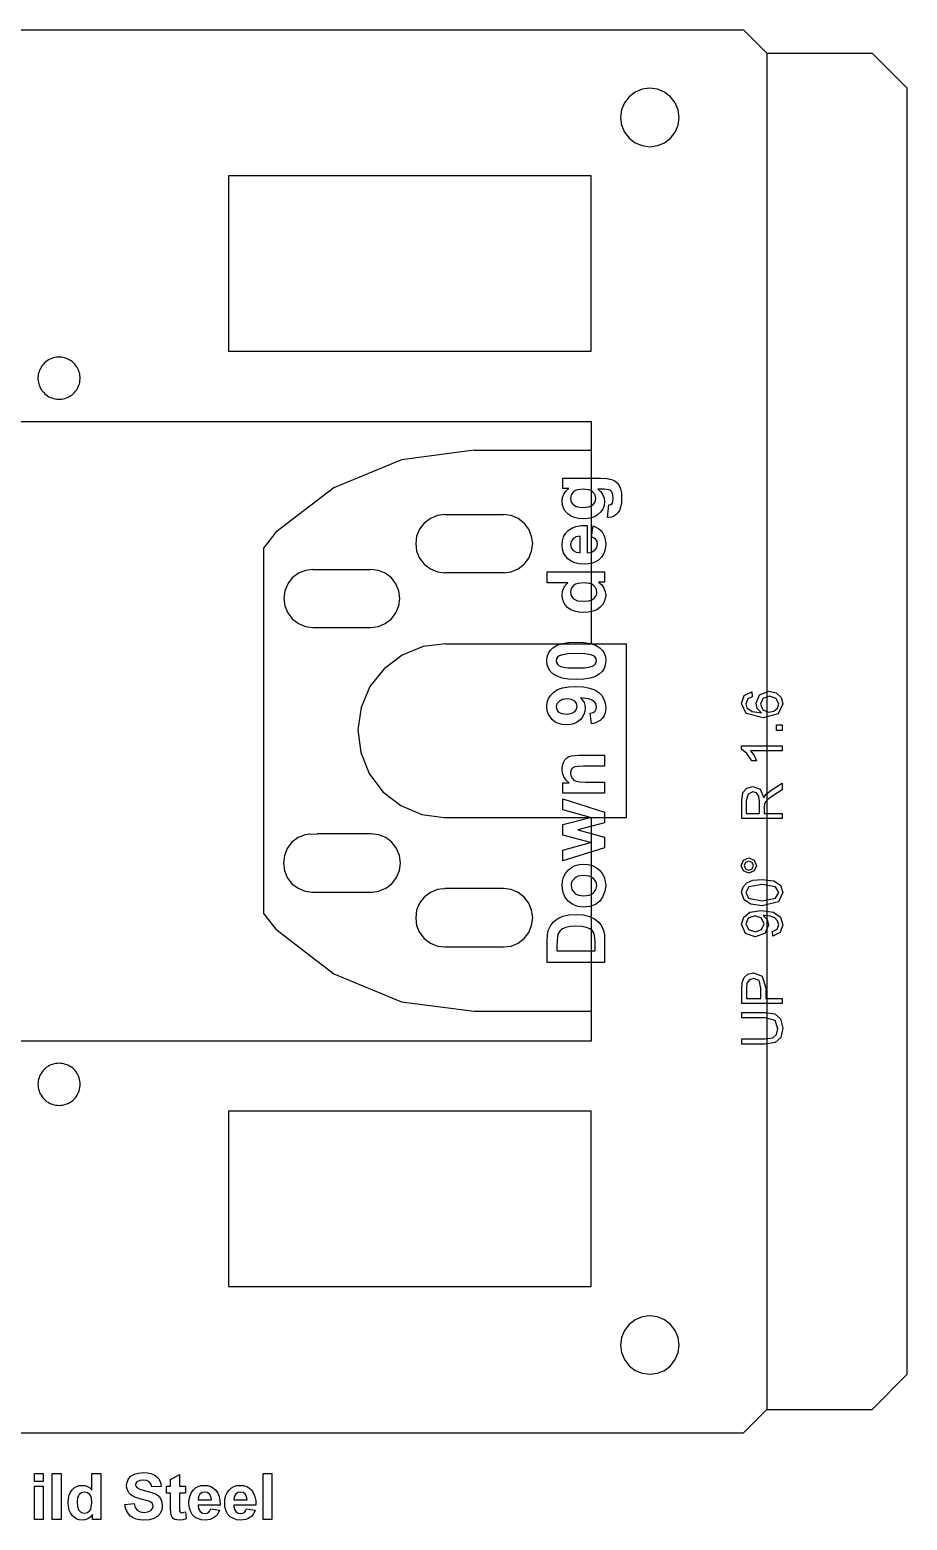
# Model space of a CAD drawing. Header units: metres. Extents: x 144 to 450, y -7 to 120.
# Drawn here: x 215.2 to 290.2, y -7.4 to 120.1 of the extents above; entities that cross this region are included whole.
import ezdxf

# ---------------------------------------------------------------- set-up
doc = ezdxf.new("R2010")
doc.units = ezdxf.units.M

msp = doc.modelspace()

# ---------------------------------------------------------------- linework, layer by layer
at = {"layer": '2mm Mild Steel'}
for p, q in [((215.54, -4.08, 0.02), (215.54, -3.38, 0.02)), ((215.54, -3.38, 0.02), (216.3, -3.38, 0.02)), ((216.3, -3.38, 0.02), (216.3, -4.08, 0.02)), ((217.07, -7.31, 0.02), (217.07, -3.38, 0.02)), ((217.07, -3.38, 0.02), (217.82, -3.38, 0.02)), ((217.82, -3.38, 0.02), (217.82, -7.31, 0.02)), ((220.46, -4.8, 0.02), (220.46, -3.38, 0.02)), ((220.46, -3.38, 0.02), (221.21, -3.38, 0.02)), ((221.21, -3.38, 0.02), (221.21, -7.31, 0.02)), ((223.6, -3.85, 0.02), (223.8, -3.62, 0.02)), ((223.8, -3.62, 0.02), (224.09, -3.45, 0.02)), ((224.09, -3.45, 0.02), (224.44, -3.35, 0.02)), ((224.44, -3.35, 0.02), (224.86, -3.31, 0.02)), ((224.86, -3.31, 0.02), (225.21, -3.33, 0.02)), ((225.21, -3.33, 0.02), (225.51, -3.39, 0.02)), ((225.51, -3.39, 0.02), (225.77, -3.49, 0.02)), ((225.77, -3.49, 0.02), (225.98, -3.64, 0.02)), ((225.98, -3.64, 0.02), (226.14, -3.81, 0.02)), ((226.14, -3.81, 0.02), (226.26, -4.02, 0.02)), ((227.18, -3.9, 0.02), (227.94, -3.46, 0.02)), ((227.94, -3.46, 0.02), (227.94, -4.46, 0.02)), ((235.09, -7.31, 0.02), (235.09, -3.38, 0.02)), ((235.09, -3.38, 0.02), (235.84, -3.38, 0.02)), ((235.84, -3.38, 0.02), (235.84, -7.31, 0.02)), ((216.3, -4.08, 0.02), (215.54, -4.08, 0.02)), ((215.54, -7.31, 0.02), (215.54, -4.46, 0.02)), ((215.54, -4.46, 0.02), (216.3, -4.46, 0.02)), ((216.3, -4.46, 0.02), (216.3, -7.31, 0.02)), ((218.51, -5.24, 0.02), (218.62, -4.99, 0.02)), ((218.62, -4.99, 0.02), (218.77, -4.78, 0.02)), ((218.77, -4.78, 0.02), (218.95, -4.61, 0.02)), ((218.95, -4.61, 0.02), (219.15, -4.49, 0.02)), ((219.15, -4.49, 0.02), (219.38, -4.42, 0.02)), ((219.38, -4.42, 0.02), (219.63, -4.4, 0.02)), ((219.58, -5.03, 0.02), (219.38, -5.19, 0.02)), ((219.83, -4.98, 0.02), (219.58, -5.03, 0.02)), ((219.63, -4.4, 0.02), (219.86, -4.42, 0.02)), ((220.08, -5.03, 0.02), (219.83, -4.98, 0.02)), ((219.86, -4.42, 0.02), (220.08, -4.5, 0.02)), ((220.08, -4.5, 0.02), (220.27, -4.62, 0.02)), ((220.28, -5.19, 0.02), (220.08, -5.03, 0.02)), ((220.27, -4.62, 0.02), (220.46, -4.8, 0.02)), ((223.43, -4.41, 0.02), (223.47, -4.12, 0.02)), ((223.45, -4.63, 0.02), (223.43, -4.41, 0.02)), ((223.52, -4.84, 0.02), (223.45, -4.63, 0.02)), ((223.47, -4.12, 0.02), (223.6, -3.85, 0.02)), ((223.63, -5.03, 0.02), (223.52, -4.84, 0.02)), ((223.79, -5.2, 0.02), (223.63, -5.03, 0.02)), ((224.22, -4.22, 0.02), (224.19, -4.36, 0.02)), ((224.19, -4.36, 0.02), (224.22, -4.48, 0.02)), ((224.31, -4.11, 0.02), (224.22, -4.22, 0.02)), ((224.22, -4.48, 0.02), (224.3, -4.59, 0.02)), ((224.3, -4.59, 0.02), (224.56, -4.72, 0.02)), ((224.55, -4, 0.02), (224.31, -4.11, 0.02)), ((224.85, -3.97, 0.02), (224.55, -4, 0.02)), ((224.56, -4.72, 0.02), (225.03, -4.86, 0.02)), ((225.15, -4, 0.02), (224.85, -3.97, 0.02)), ((225.03, -4.86, 0.02), (225.54, -5, 0.02)), ((225.36, -4.1, 0.02), (225.15, -4, 0.02)), ((225.5, -4.28, 0.02), (225.36, -4.1, 0.02)), ((225.58, -4.54, 0.02), (225.5, -4.28, 0.02)), ((225.54, -5, 0.02), (225.89, -5.14, 0.02)), ((226.37, -4.5, 0.02), (225.58, -4.54, 0.02)), ((226.26, -4.02, 0.02), (226.34, -4.25, 0.02)), ((226.34, -4.25, 0.02), (226.37, -4.5, 0.02)), ((226.83, -5.06, 0.02), (226.83, -4.46, 0.02)), ((226.83, -4.46, 0.02), (227.18, -4.46, 0.02)), ((227.18, -5.06, 0.02), (226.83, -5.06, 0.02)), ((227.18, -4.46, 0.02), (227.18, -3.9, 0.02)), ((227.18, -6.31, 0.02), (227.18, -5.06, 0.02)), ((227.94, -4.46, 0.02), (228.45, -4.46, 0.02)), ((228.45, -5.06, 0.02), (227.94, -5.06, 0.02)), ((227.94, -5.06, 0.02), (227.94, -6.21, 0.02)), ((228.45, -4.46, 0.02), (228.45, -5.06, 0.02)), ((228.85, -5.28, 0.02), (228.96, -5.02, 0.02)), ((228.96, -5.02, 0.02), (229.12, -4.8, 0.02)), ((229.12, -4.8, 0.02), (229.32, -4.62, 0.02)), ((229.32, -4.62, 0.02), (229.54, -4.5, 0.02)), ((229.54, -4.5, 0.02), (229.79, -4.42, 0.02)), ((229.88, -5.02, 0.02), (229.7, -5.15, 0.02)), ((229.79, -4.42, 0.02), (230.06, -4.4, 0.02)), ((230.11, -4.98, 0.02), (229.88, -5.02, 0.02)), ((230.06, -4.4, 0.02), (230.36, -4.42, 0.02)), ((230.32, -5.02, 0.02), (230.11, -4.98, 0.02)), ((230.5, -5.15, 0.02), (230.32, -5.02, 0.02)), ((230.36, -4.42, 0.02), (230.63, -4.5, 0.02)), ((230.63, -4.5, 0.02), (230.86, -4.63, 0.02)), ((230.86, -4.63, 0.02), (231.06, -4.82, 0.02)), ((231.06, -4.82, 0.02), (231.22, -5.06, 0.02)), ((231.22, -5.06, 0.02), (231.34, -5.35, 0.02)), ((231.9, -5.28, 0.02), (232.02, -5.02, 0.02)), ((232.02, -5.02, 0.02), (232.18, -4.8, 0.02)), ((232.18, -4.8, 0.02), (232.38, -4.62, 0.02)), ((232.38, -4.62, 0.02), (232.6, -4.5, 0.02)), ((232.6, -4.5, 0.02), (232.85, -4.42, 0.02)), ((232.94, -5.02, 0.02), (232.75, -5.15, 0.02)), ((232.85, -4.42, 0.02), (233.12, -4.4, 0.02)), ((233.16, -4.98, 0.02), (232.94, -5.02, 0.02)), ((233.12, -4.4, 0.02), (233.42, -4.42, 0.02)), ((233.38, -5.02, 0.02), (233.16, -4.98, 0.02)), ((233.55, -5.15, 0.02), (233.38, -5.02, 0.02)), ((233.42, -4.42, 0.02), (233.69, -4.5, 0.02)), ((233.69, -4.5, 0.02), (233.92, -4.63, 0.02)), ((233.92, -4.63, 0.02), (234.12, -4.82, 0.02)), ((234.12, -4.82, 0.02), (234.28, -5.06, 0.02)), ((234.28, -5.06, 0.02), (234.39, -5.35, 0.02)), ((218.43, -5.88, 0.02), (218.45, -5.54, 0.02)), ((218.45, -6.21, 0.02), (218.43, -5.88, 0.02)), ((218.45, -5.54, 0.02), (218.51, -5.24, 0.02)), ((218.52, -6.51, 0.02), (218.45, -6.21, 0.02)), ((219.24, -5.45, 0.02), (219.2, -5.83, 0.02)), ((219.2, -5.83, 0.02), (219.23, -6.22, 0.02)), ((219.23, -6.22, 0.02), (219.32, -6.49, 0.02)), ((219.3, -5.31, 0.02), (219.24, -5.45, 0.02)), ((219.38, -5.19, 0.02), (219.3, -5.31, 0.02)), ((220.36, -5.32, 0.02), (220.28, -5.19, 0.02)), ((220.42, -5.48, 0.02), (220.36, -5.32, 0.02)), ((220.36, -6.43, 0.02), (220.41, -6.28, 0.02)), ((220.41, -6.28, 0.02), (220.46, -5.9, 0.02)), ((220.46, -5.9, 0.02), (220.42, -5.48, 0.02)), ((223.28, -6.03, 0.02), (224.06, -5.96, 0.02)), ((223.34, -6.34, 0.02), (223.28, -6.03, 0.02)), ((223.44, -6.61, 0.02), (223.34, -6.34, 0.02)), ((223.94, -5.31, 0.02), (223.79, -5.2, 0.02)), ((224.14, -5.41, 0.02), (223.94, -5.31, 0.02)), ((224.06, -5.96, 0.02), (224.16, -6.29, 0.02)), ((224.68, -5.59, 0.02), (224.14, -5.41, 0.02)), ((224.16, -6.29, 0.02), (224.34, -6.53, 0.02)), ((225.32, -5.76, 0.02), (224.68, -5.59, 0.02)), ((225.49, -5.84, 0.02), (225.32, -5.76, 0.02)), ((225.61, -5.93, 0.02), (225.49, -5.84, 0.02)), ((225.49, -6.55, 0.02), (225.64, -6.37, 0.02)), ((225.67, -6.04, 0.02), (225.61, -5.93, 0.02)), ((225.64, -6.37, 0.02), (225.69, -6.17, 0.02)), ((225.69, -6.17, 0.02), (225.67, -6.04, 0.02)), ((225.89, -5.14, 0.02), (226.14, -5.31, 0.02)), ((226.14, -5.31, 0.02), (226.33, -5.54, 0.02)), ((226.33, -5.54, 0.02), (226.44, -5.82, 0.02)), ((226.44, -5.82, 0.02), (226.48, -6.17, 0.02)), ((226.48, -6.17, 0.02), (226.44, -6.49, 0.02)), ((227.2, -6.84, 0.02), (227.18, -6.31, 0.02)), ((227.94, -6.21, 0.02), (227.95, -6.62, 0.02)), ((228.75, -5.91, 0.02), (228.78, -5.57, 0.02)), ((228.77, -6.19, 0.02), (228.75, -5.91, 0.02)), ((228.82, -6.45, 0.02), (228.77, -6.19, 0.02)), ((228.78, -5.57, 0.02), (228.85, -5.28, 0.02)), ((231.42, -6.1, 0.02), (229.53, -6.1, 0.02)), ((229.53, -6.1, 0.02), (229.58, -6.4, 0.02)), ((229.58, -5.37, 0.02), (229.54, -5.64, 0.02)), ((229.54, -5.64, 0.02), (230.67, -5.64, 0.02)), ((229.7, -5.15, 0.02), (229.58, -5.37, 0.02)), ((230.62, -5.36, 0.02), (230.5, -5.15, 0.02)), ((230.67, -5.64, 0.02), (230.62, -5.36, 0.02)), ((231.34, -5.35, 0.02), (231.4, -5.7, 0.02)), ((231.4, -5.7, 0.02), (231.42, -6.1, 0.02)), ((231.81, -5.91, 0.02), (231.83, -5.57, 0.02)), ((231.83, -6.19, 0.02), (231.81, -5.91, 0.02)), ((231.83, -5.57, 0.02), (231.9, -5.28, 0.02)), ((231.88, -6.45, 0.02), (231.83, -6.19, 0.02)), ((234.47, -6.1, 0.02), (232.58, -6.1, 0.02)), ((232.58, -6.1, 0.02), (232.63, -6.4, 0.02)), ((232.63, -5.37, 0.02), (232.6, -5.64, 0.02)), ((232.6, -5.64, 0.02), (233.72, -5.64, 0.02)), ((232.75, -5.15, 0.02), (232.63, -5.37, 0.02)), ((233.68, -5.36, 0.02), (233.55, -5.15, 0.02)), ((233.72, -5.64, 0.02), (233.68, -5.36, 0.02)), ((234.39, -5.35, 0.02), (234.46, -5.7, 0.02)), ((234.46, -5.7, 0.02), (234.47, -6.1, 0.02)), ((216.3, -7.31, 0.02), (215.54, -7.31, 0.02)), ((217.82, -7.31, 0.02), (217.07, -7.31, 0.02)), ((218.63, -6.76, 0.02), (218.52, -6.51, 0.02)), ((218.78, -6.98, 0.02), (218.63, -6.76, 0.02)), ((218.96, -7.15, 0.02), (218.78, -6.98, 0.02)), ((219.16, -7.28, 0.02), (218.96, -7.15, 0.02)), ((219.38, -7.35, 0.02), (219.16, -7.28, 0.02)), ((219.32, -6.49, 0.02), (219.42, -6.61, 0.02)), ((219.62, -7.38, 0.02), (219.38, -7.35, 0.02)), ((219.42, -6.61, 0.02), (219.54, -6.71, 0.02)), ((219.54, -6.71, 0.02), (219.68, -6.76, 0.02)), ((219.86, -7.35, 0.02), (219.62, -7.38, 0.02)), ((219.68, -6.76, 0.02), (219.83, -6.78, 0.02)), ((219.83, -6.78, 0.02), (220.08, -6.73, 0.02)), ((220.1, -7.26, 0.02), (219.86, -7.35, 0.02)), ((220.08, -6.73, 0.02), (220.28, -6.56, 0.02)), ((220.32, -7.11, 0.02), (220.1, -7.26, 0.02)), ((220.28, -6.56, 0.02), (220.36, -6.43, 0.02)), ((220.51, -6.89, 0.02), (220.32, -7.11, 0.02)), ((220.51, -7.31, 0.02), (220.51, -6.89, 0.02)), ((221.21, -7.31, 0.02), (220.51, -7.31, 0.02)), ((223.58, -6.84, 0.02), (223.44, -6.61, 0.02)), ((223.76, -7.04, 0.02), (223.58, -6.84, 0.02)), ((223.98, -7.19, 0.02), (223.76, -7.04, 0.02)), ((224.25, -7.3, 0.02), (223.98, -7.19, 0.02)), ((224.56, -7.36, 0.02), (224.25, -7.3, 0.02)), ((224.34, -6.53, 0.02), (224.59, -6.67, 0.02)), ((224.91, -7.38, 0.02), (224.56, -7.36, 0.02)), ((224.59, -6.67, 0.02), (224.92, -6.71, 0.02)), ((225.38, -7.35, 0.02), (224.91, -7.38, 0.02)), ((224.92, -6.71, 0.02), (225.25, -6.67, 0.02)), ((225.25, -6.67, 0.02), (225.49, -6.55, 0.02)), ((225.76, -7.24, 0.02), (225.38, -7.35, 0.02)), ((226.07, -7.06, 0.02), (225.76, -7.24, 0.02)), ((226.29, -6.8, 0.02), (226.07, -7.06, 0.02)), ((226.44, -6.49, 0.02), (226.29, -6.8, 0.02)), ((227.25, -7, 0.02), (227.2, -6.84, 0.02)), ((227.31, -7.13, 0.02), (227.25, -7, 0.02)), ((227.41, -7.23, 0.02), (227.31, -7.13, 0.02)), ((227.55, -7.31, 0.02), (227.41, -7.23, 0.02)), ((227.72, -7.36, 0.02), (227.55, -7.31, 0.02)), ((227.92, -7.38, 0.02), (227.72, -7.36, 0.02)), ((228.23, -7.35, 0.02), (227.92, -7.38, 0.02)), ((227.95, -6.62, 0.02), (228.02, -6.71, 0.02)), ((228.02, -6.71, 0.02), (228.15, -6.75, 0.02)), ((228.15, -6.75, 0.02), (228.45, -6.68, 0.02)), ((228.51, -7.26, 0.02), (228.23, -7.35, 0.02)), ((228.45, -6.68, 0.02), (228.51, -7.26, 0.02)), ((228.91, -6.68, 0.02), (228.82, -6.45, 0.02)), ((229.04, -6.89, 0.02), (228.91, -6.68, 0.02)), ((229.24, -7.1, 0.02), (229.04, -6.89, 0.02)), ((229.49, -7.25, 0.02), (229.24, -7.1, 0.02)), ((229.79, -7.35, 0.02), (229.49, -7.25, 0.02)), ((229.58, -6.4, 0.02), (229.71, -6.63, 0.02)), ((229.71, -6.63, 0.02), (229.91, -6.77, 0.02)), ((230.14, -7.38, 0.02), (229.79, -7.35, 0.02)), ((229.91, -6.77, 0.02), (230.14, -6.81, 0.02)), ((230.14, -6.81, 0.02), (230.31, -6.79, 0.02)), ((230.57, -7.32, 0.02), (230.14, -7.38, 0.02)), ((230.31, -6.79, 0.02), (230.44, -6.72, 0.02)), ((230.44, -6.72, 0.02), (230.55, -6.59, 0.02)), ((230.55, -6.59, 0.02), (230.62, -6.4, 0.02)), ((230.75, -7.25, 0.02), (230.57, -7.32, 0.02)), ((230.62, -6.4, 0.02), (231.38, -6.53, 0.02)), ((230.92, -7.16, 0.02), (230.75, -7.25, 0.02)), ((231.06, -7.04, 0.02), (230.92, -7.16, 0.02)), ((231.19, -6.89, 0.02), (231.06, -7.04, 0.02)), ((231.38, -6.53, 0.02), (231.19, -6.89, 0.02)), ((231.97, -6.68, 0.02), (231.88, -6.45, 0.02)), ((232.09, -6.89, 0.02), (231.97, -6.68, 0.02)), ((232.29, -7.1, 0.02), (232.09, -6.89, 0.02)), ((232.55, -7.25, 0.02), (232.29, -7.1, 0.02)), ((232.84, -7.35, 0.02), (232.55, -7.25, 0.02)), ((232.63, -6.4, 0.02), (232.77, -6.63, 0.02)), ((232.77, -6.63, 0.02), (232.96, -6.77, 0.02)), ((233.19, -7.38, 0.02), (232.84, -7.35, 0.02)), ((232.96, -6.77, 0.02), (233.2, -6.81, 0.02)), ((233.62, -7.32, 0.02), (233.19, -7.38, 0.02)), ((233.2, -6.81, 0.02), (233.36, -6.79, 0.02)), ((233.36, -6.79, 0.02), (233.5, -6.72, 0.02)), ((233.5, -6.72, 0.02), (233.6, -6.59, 0.02)), ((233.6, -6.59, 0.02), (233.68, -6.4, 0.02)), ((233.81, -7.25, 0.02), (233.62, -7.32, 0.02)), ((233.68, -6.4, 0.02), (234.43, -6.53, 0.02)), ((233.97, -7.16, 0.02), (233.81, -7.25, 0.02)), ((234.12, -7.04, 0.02), (233.97, -7.16, 0.02)), ((234.24, -6.89, 0.02), (234.12, -7.04, 0.02)), ((234.43, -6.53, 0.02), (234.24, -6.89, 0.02)), ((235.84, -7.31, 0.02), (235.09, -7.31, 0.02))]:
    msp.add_line(p, q, dxfattribs=at)
at = {"layer": 'Down 90 deg'}
for p, q in [((260.73, 80.86), (260.73, 81.74)), ((260.73, 81.74), (263.93, 81.74)), ((263.93, 81.74), (264.48, 81.72)), ((264.48, 81.72), (264.87, 81.64)), ((264.87, 81.64), (265.15, 81.52)), ((260.69, 80.09), (260.8, 80.38)), ((261.23, 80.86), (260.73, 80.86)), ((260.8, 80.38), (260.98, 80.63)), ((260.98, 80.63), (261.23, 80.86)), ((261.44, 80.33), (261.37, 80.01)), ((261.64, 80.59), (261.44, 80.33)), ((261.79, 80.69), (261.64, 80.59)), ((261.98, 80.76), (261.79, 80.69)), ((262.46, 80.82), (261.98, 80.76)), ((262.93, 80.76), (262.46, 80.82)), ((263.11, 80.68), (262.93, 80.76)), ((263.26, 80.58), (263.11, 80.68)), ((263.47, 80.32), (263.26, 80.58)), ((263.53, 80), (263.47, 80.32)), ((264.24, 80.8), (263.72, 80.8)), ((263.72, 80.8), (263.97, 80.58)), ((263.97, 80.58), (264.15, 80.32)), ((264.15, 80.32), (264.26, 80.04)), ((264.67, 80.76), (264.24, 80.8)), ((264.81, 80.68), (264.67, 80.76)), ((264.91, 80.57), (264.81, 80.68)), ((264.99, 80.34), (264.91, 80.57)), ((265.02, 80.02), (264.99, 80.34)), ((265.15, 81.52), (265.36, 81.35)), ((265.36, 81.35), (265.52, 81.13)), ((265.52, 81.13), (265.64, 80.85)), ((265.64, 80.85), (265.72, 80.49)), ((265.72, 80.49), (265.74, 80.05)), ((260.65, 79.77), (260.69, 80.09)), ((260.68, 79.47), (260.65, 79.77)), ((260.77, 79.18), (260.68, 79.47)), ((260.92, 78.93), (260.77, 79.18)), ((261.37, 80.01), (261.44, 79.7)), ((261.44, 79.7), (261.64, 79.46)), ((261.64, 79.46), (261.79, 79.36)), ((261.79, 79.36), (261.97, 79.29)), ((261.97, 79.29), (262.44, 79.24)), ((262.44, 79.24), (262.93, 79.29)), ((262.93, 79.29), (263.12, 79.36)), ((263.12, 79.36), (263.27, 79.46)), ((263.27, 79.46), (263.47, 79.7)), ((263.47, 79.7), (263.53, 80)), ((264.14, 79.09), (263.95, 78.83)), ((264.26, 79.4), (264.14, 79.09)), ((264.26, 80.04), (264.29, 79.74)), ((264.29, 79.74), (264.26, 79.4)), ((264.53, 78.39), (264.66, 79.47)), ((264.66, 79.47), (264.82, 79.51)), ((264.82, 79.51), (264.92, 79.59)), ((264.92, 79.59), (264.99, 79.77)), ((264.99, 79.77), (265.02, 80.02)), ((265.66, 79.28), (265.57, 78.99)), ((265.72, 79.63), (265.66, 79.28)), ((265.74, 80.05), (265.72, 79.63)), ((261.13, 78.7), (260.92, 78.93)), ((261.39, 78.51), (261.13, 78.7)), ((261.7, 78.38), (261.39, 78.51)), ((262.07, 78.3), (261.7, 78.38)), ((262.49, 78.27), (262.07, 78.3)), ((262.84, 78.29), (262.49, 78.27)), ((263.15, 78.35), (262.84, 78.29)), ((263.43, 78.45), (263.15, 78.35)), ((263.69, 78.6), (263.43, 78.45)), ((263.95, 78.83), (263.69, 78.6)), ((264.64, 78.39), (264.53, 78.39)), ((264.87, 78.41), (264.64, 78.39)), ((265.08, 78.49), (264.87, 78.41)), ((265.26, 78.6), (265.08, 78.49)), ((265.43, 78.77), (265.26, 78.6)), ((265.57, 78.99), (265.43, 78.77)), ((260.69, 76.4), (260.78, 76.73)), ((260.78, 76.73), (260.95, 77.02)), ((260.95, 77.02), (261.18, 77.27)), ((261.18, 77.27), (261.48, 77.47)), ((261.59, 76.57), (261.43, 76.34)), ((261.48, 77.47), (261.84, 77.61)), ((261.85, 76.72), (261.59, 76.57)), ((261.84, 77.61), (262.28, 77.69)), ((262.21, 76.78), (261.85, 76.72)), ((262.21, 75.37), (262.21, 76.78)), ((262.28, 77.69), (262.79, 77.71)), ((262.79, 77.71), (262.79, 75.35)), ((263.16, 76.72), (263.32, 77.66)), ((263.39, 76.63), (263.16, 76.72)), ((263.32, 77.66), (263.77, 77.43)), ((263.55, 76.5), (263.39, 76.63)), ((263.64, 76.33), (263.55, 76.5)), ((263.77, 77.43), (263.96, 77.27)), ((263.96, 77.27), (264.11, 77.09)), ((264.11, 77.09), (264.22, 76.88)), ((264.22, 76.88), (264.31, 76.65)), ((264.31, 76.65), (264.38, 76.11)), ((260.65, 76.02), (260.69, 76.4)), ((260.68, 75.68), (260.65, 76.02)), ((260.78, 75.37), (260.68, 75.68)), ((260.94, 75.1), (260.78, 75.37)), ((261.43, 76.34), (261.37, 76.08)), ((261.37, 76.08), (261.43, 75.8)), ((261.43, 75.8), (261.6, 75.57)), ((261.6, 75.57), (261.86, 75.42)), ((261.86, 75.42), (262.21, 75.37)), ((262.79, 75.35), (263.16, 75.41)), ((263.16, 75.41), (263.44, 75.58)), ((263.44, 75.58), (263.61, 75.83)), ((263.61, 75.83), (263.67, 76.12)), ((263.67, 76.12), (263.64, 76.33)), ((264.22, 75.31), (264.03, 74.99)), ((264.34, 75.68), (264.22, 75.31)), ((264.38, 76.11), (264.34, 75.68)), ((261.15, 74.85), (260.94, 75.1)), ((261.43, 74.65), (261.15, 74.85)), ((261.75, 74.5), (261.43, 74.65)), ((262.12, 74.42), (261.75, 74.5)), ((262.54, 74.39), (262.12, 74.42)), ((262.9, 74.41), (262.54, 74.39)), ((263.22, 74.47), (262.9, 74.41)), ((263.51, 74.58), (263.22, 74.47)), ((263.77, 74.74), (263.51, 74.58)), ((264.03, 74.99), (263.77, 74.74)), ((259.38, 72.79), (259.38, 73.73)), ((259.38, 73.73), (264.29, 73.73)), ((261.15, 72.79), (259.38, 72.79)), ((260.93, 72.56), (261.15, 72.79)), ((261.8, 72.67), (261.64, 72.57)), ((262, 72.74), (261.8, 72.67)), ((262.53, 72.79), (262, 72.74)), ((263.01, 72.74), (262.53, 72.79)), ((263.2, 72.67), (263.01, 72.74)), ((263.35, 72.57), (263.2, 72.67)), ((264.29, 72.86), (263.77, 72.86)), ((263.77, 72.86), (264.04, 72.62)), ((264.29, 73.73), (264.29, 72.86)), ((260.65, 71.76), (260.68, 72.05)), ((260.68, 71.45), (260.65, 71.76)), ((260.68, 72.05), (260.78, 72.31)), ((260.77, 71.16), (260.68, 71.45)), ((260.78, 72.31), (260.93, 72.56)), ((261.44, 72.32), (261.37, 72.01)), ((261.37, 72.01), (261.44, 71.7)), ((261.64, 72.57), (261.44, 72.32)), ((261.44, 71.7), (261.64, 71.44)), ((261.64, 71.44), (261.79, 71.34)), ((263.26, 71.38), (263.42, 71.5)), ((263.56, 72.31), (263.35, 72.57)), ((263.42, 71.5), (263.54, 71.65)), ((263.54, 71.65), (263.61, 71.82)), ((263.63, 72.01), (263.56, 72.31)), ((263.61, 71.82), (263.63, 72.01)), ((264.04, 72.62), (264.23, 72.34)), ((264.23, 72.34), (264.34, 72.04)), ((264.34, 71.45), (264.25, 71.17)), ((264.34, 72.04), (264.38, 71.74)), ((264.38, 71.74), (264.34, 71.45)), ((260.92, 70.91), (260.77, 71.16)), ((261.12, 70.68), (260.92, 70.91)), ((261.39, 70.49), (261.12, 70.68)), ((261.7, 70.36), (261.39, 70.49)), ((262.08, 70.28), (261.7, 70.36)), ((261.79, 71.34), (261.97, 71.27)), ((261.97, 71.27), (262.44, 71.22)), ((262.5, 70.26), (262.08, 70.28)), ((262.44, 71.22), (262.93, 71.26)), ((262.92, 70.28), (262.5, 70.26)), ((263.29, 70.36), (262.92, 70.28)), ((262.93, 71.26), (263.26, 71.38)), ((263.61, 70.5), (263.29, 70.36)), ((263.88, 70.69), (263.61, 70.5)), ((264.1, 70.92), (263.88, 70.69)), ((264.25, 71.17), (264.1, 70.92)), ((260.22, 67.46), (260.67, 67.61)), ((260.67, 67.61), (261.22, 67.7)), ((261.22, 67.7), (261.87, 67.73)), ((261.87, 67.73), (262.52, 67.7)), ((262.52, 67.7), (263.07, 67.61)), ((263.07, 67.61), (263.52, 67.46)), ((259.36, 66.13), (259.39, 66.47)), ((259.39, 66.47), (259.49, 66.77)), ((259.49, 66.77), (259.65, 67.03)), ((259.65, 67.03), (259.87, 67.25)), ((259.87, 67.25), (260.22, 67.46)), ((260.17, 66.29), (260.14, 66.13)), ((260.25, 66.43), (260.17, 66.29)), ((260.41, 66.56), (260.25, 66.43)), ((260.68, 66.65), (260.41, 66.56)), ((261.14, 66.72), (260.68, 66.65)), ((261.87, 66.74), (261.14, 66.72)), ((262.61, 66.72), (261.87, 66.74)), ((263.1, 66.64), (262.61, 66.72)), ((263.34, 66.55), (263.1, 66.64)), ((263.49, 66.44), (263.34, 66.55)), ((263.57, 66.29), (263.49, 66.44)), ((263.52, 67.46), (263.88, 67.24)), ((263.6, 66.13), (263.57, 66.29)), ((263.88, 67.24), (264.1, 67.02)), ((264.1, 67.02), (264.25, 66.77)), ((264.25, 66.77), (264.35, 66.47)), ((264.35, 66.47), (264.38, 66.13)), ((259.39, 65.79), (259.36, 66.13)), ((259.48, 65.49), (259.39, 65.79)), ((259.64, 65.24), (259.48, 65.49)), ((259.86, 65.02), (259.64, 65.24)), ((260.22, 64.81), (259.86, 65.02)), ((260.14, 66.13), (260.17, 65.97)), ((260.17, 65.97), (260.25, 65.83)), ((260.25, 65.83), (260.4, 65.71)), ((260.4, 65.71), (260.64, 65.62)), ((260.64, 65.62), (261.13, 65.54)), ((261.13, 65.54), (261.87, 65.52)), ((261.87, 65.52), (262.6, 65.54)), ((262.6, 65.54), (263.06, 65.61)), ((263.06, 65.61), (263.33, 65.71)), ((263.33, 65.71), (263.49, 65.83)), ((263.49, 65.83), (263.57, 65.97)), ((263.57, 65.97), (263.6, 66.13)), ((264.07, 65.21), (263.83, 64.97)), ((264.24, 65.48), (264.07, 65.21)), ((264.34, 65.79), (264.24, 65.48)), ((264.38, 66.13), (264.34, 65.79)), ((260.67, 64.65), (260.22, 64.81)), ((260.27, 63.66), (260.7, 63.81)), ((261.21, 64.56), (260.67, 64.65)), ((260.7, 63.81), (261.22, 63.9)), ((261.86, 64.53), (261.21, 64.56)), ((261.22, 63.9), (261.84, 63.93)), ((261.84, 63.93), (262.47, 63.9)), ((262.51, 64.56), (261.86, 64.53)), ((262.47, 63.9), (263, 63.8)), ((263.06, 64.64), (262.51, 64.56)), ((263, 63.8), (263.44, 63.65)), ((263.5, 64.78), (263.06, 64.64)), ((263.83, 64.97), (263.5, 64.78)), ((259.36, 62.22), (259.39, 62.58)), ((259.39, 62.58), (259.5, 62.9)), ((259.5, 62.9), (259.68, 63.19)), ((259.68, 63.19), (259.94, 63.45)), ((259.94, 63.45), (260.27, 63.66)), ((260.39, 62.66), (260.2, 62.44)), ((260.69, 62.82), (260.39, 62.66)), ((261.1, 62.87), (260.69, 62.82)), ((261.46, 62.82), (261.1, 62.87)), ((261.73, 62.68), (261.46, 62.82)), ((261.89, 62.48), (261.73, 62.68)), ((261.94, 62.23), (261.89, 62.48)), ((262.92, 62.86), (262.22, 62.95)), ((262.22, 62.95), (262.4, 62.77)), ((262.4, 62.77), (262.53, 62.55)), ((262.53, 62.55), (262.61, 62.32)), ((263.17, 62.79), (262.92, 62.86)), ((263.34, 62.69), (263.17, 62.79)), ((263.54, 62.47), (263.34, 62.69)), ((263.44, 63.65), (263.79, 63.43)), ((263.6, 62.2), (263.54, 62.47)), ((263.79, 63.43), (264.05, 63.16)), ((264.05, 63.16), (264.23, 62.85)), ((264.23, 62.85), (264.34, 62.51)), ((264.34, 62.51), (264.38, 62.13)), ((259.39, 61.89), (259.36, 62.22)), ((259.47, 61.59), (259.39, 61.89)), ((259.62, 61.33), (259.47, 61.59)), ((259.82, 61.09), (259.62, 61.33)), ((260.2, 62.44), (260.14, 62.18)), ((260.14, 62.18), (260.19, 61.94)), ((260.19, 61.94), (260.35, 61.74)), ((260.35, 61.74), (260.62, 61.61)), ((260.62, 61.61), (261.02, 61.57)), ((261.02, 61.57), (261.43, 61.62)), ((261.43, 61.62), (261.72, 61.76)), ((261.72, 61.76), (261.89, 61.97)), ((261.89, 61.97), (261.94, 62.23)), ((262.38, 61.29), (262.19, 61.07)), ((262.52, 61.53), (262.38, 61.29)), ((262.61, 61.79), (262.52, 61.53)), ((262.61, 62.32), (262.63, 62.07)), ((262.63, 62.07), (262.61, 61.79)), ((263.06, 61.65), (263.3, 61.71)), ((263.16, 60.74), (263.06, 61.65)), ((263.3, 61.71), (263.47, 61.82)), ((263.47, 61.82), (263.57, 61.99)), ((263.57, 61.99), (263.6, 62.2)), ((264.08, 61.19), (263.9, 61.03)), ((264.21, 61.39), (264.08, 61.19)), ((264.31, 61.6), (264.21, 61.39)), ((264.36, 61.85), (264.31, 61.6)), ((264.38, 62.13), (264.36, 61.85)), ((260.06, 60.89), (259.82, 61.09)), ((260.35, 60.76), (260.06, 60.89)), ((260.67, 60.67), (260.35, 60.76)), ((261.02, 60.64), (260.67, 60.67)), ((261.36, 60.67), (261.02, 60.64)), ((261.67, 60.75), (261.36, 60.67)), ((261.95, 60.88), (261.67, 60.75)), ((262.19, 61.07), (261.95, 60.88)), ((263.44, 60.8), (263.16, 60.74)), ((263.69, 60.9), (263.44, 60.8)), ((263.9, 61.03), (263.69, 60.9)), ((260.68, 57.16), (260.77, 57.43)), ((260.77, 57.43), (260.89, 57.66)), ((260.89, 57.66), (261.05, 57.82)), ((261.05, 57.82), (261.24, 57.93)), ((261.24, 57.93), (261.45, 58)), ((261.45, 58), (262.08, 58.06)), ((262.08, 58.06), (264.29, 58.06)), ((264.29, 58.06), (264.29, 57.11)), ((260.65, 56.86), (260.68, 57.16)), ((260.69, 56.52), (260.65, 56.86)), ((260.8, 56.21), (260.69, 56.52)), ((260.99, 55.93), (260.8, 56.21)), ((261.4, 56.71), (261.37, 56.53)), ((261.37, 56.53), (261.41, 56.3)), ((261.47, 56.86), (261.4, 56.71)), ((261.41, 56.3), (261.51, 56.09)), ((261.58, 56.97), (261.47, 56.86)), ((261.73, 57.05), (261.58, 56.97)), ((262, 57.1), (261.73, 57.05)), ((262.48, 57.11), (262, 57.1)), ((264.29, 57.11), (262.48, 57.11)), ((260.73, 54.81), (260.73, 55.68)), ((260.73, 55.68), (261.26, 55.68)), ((261.26, 55.68), (260.99, 55.93)), ((261.51, 56.09), (261.66, 55.93)), ((261.66, 55.93), (261.86, 55.82)), ((261.86, 55.82), (262.18, 55.77)), ((262.18, 55.77), (262.68, 55.75)), ((262.68, 55.75), (264.29, 55.75)), ((264.29, 55.75), (264.29, 54.81)), ((264.29, 54.81), (260.73, 54.81)), ((260.73, 53.39), (260.73, 54.32)), ((260.73, 54.32), (264.29, 53.18)), ((263.07, 52.71), (260.73, 53.39)), ((260.73, 52.12), (263.07, 52.71)), ((264.29, 52.27), (262, 51.66)), ((264.29, 53.18), (264.29, 52.27)), ((260.73, 51.21), (260.73, 52.12)), ((263.07, 50.59), (260.73, 51.21)), ((262, 51.66), (264.29, 51.05)), ((264.29, 51.05), (264.29, 50.14)), ((260.73, 49.93), (263.07, 50.59)), ((264.29, 50.14), (260.73, 49.01)), ((260.73, 49.01), (260.73, 49.93)), ((261.18, 48.22), (261.46, 48.45)), ((261.46, 48.45), (261.77, 48.61)), ((261.77, 48.61), (262.12, 48.7)), ((262.12, 48.7), (262.5, 48.74)), ((262.5, 48.74), (262.89, 48.7)), ((262.89, 48.7), (263.24, 48.61)), ((263.24, 48.61), (263.56, 48.44)), ((260.65, 46.9), (260.69, 47.28)), ((260.69, 47.28), (260.78, 47.63)), ((260.78, 47.63), (260.95, 47.94)), ((260.95, 47.94), (261.18, 48.22)), ((261.49, 47.24), (261.44, 47.08)), ((261.7, 47.52), (261.49, 47.24)), ((261.86, 47.63), (261.7, 47.52)), ((262.04, 47.7), (261.86, 47.63)), ((262.51, 47.77), (262.04, 47.7)), ((262.98, 47.7), (262.51, 47.77)), ((263.17, 47.63), (262.98, 47.7)), ((263.33, 47.52), (263.17, 47.63)), ((263.54, 47.24), (263.33, 47.52)), ((263.59, 47.08), (263.54, 47.24)), ((263.56, 48.44), (263.84, 48.21)), ((263.84, 48.21), (264.08, 47.94)), ((264.08, 47.94), (264.24, 47.63)), ((264.24, 47.63), (264.34, 47.28)), ((264.34, 47.28), (264.38, 46.9)), ((260.71, 46.4), (260.65, 46.9)), ((260.88, 45.95), (260.71, 46.4)), ((261.17, 45.57), (260.88, 45.95)), ((261.44, 47.08), (261.42, 46.9)), ((261.42, 46.9), (261.49, 46.56)), ((261.49, 46.56), (261.7, 46.28)), ((261.7, 46.28), (261.86, 46.17)), ((261.86, 46.17), (262.05, 46.09)), ((262.05, 46.09), (262.51, 46.03)), ((262.51, 46.03), (262.98, 46.09)), ((262.98, 46.09), (263.17, 46.17)), ((263.17, 46.17), (263.33, 46.28)), ((263.33, 46.28), (263.54, 46.56)), ((263.54, 46.56), (263.61, 46.9)), ((263.61, 46.9), (263.59, 47.08)), ((264.15, 45.97), (263.88, 45.58)), ((264.32, 46.42), (264.15, 45.97)), ((264.38, 46.9), (264.32, 46.42)), ((261.56, 45.29), (261.17, 45.57)), ((262, 45.12), (261.56, 45.29)), ((262.46, 45.06), (262, 45.12)), ((263.03, 45.12), (262.46, 45.06)), ((263.51, 45.29), (263.03, 45.12)), ((263.88, 45.58), (263.51, 45.29)), ((259.47, 43.07), (259.65, 43.47)), ((259.65, 43.47), (259.93, 43.81)), ((259.93, 43.81), (260.29, 44.08)), ((260.29, 44.08), (260.72, 44.28)), ((260.72, 44.28), (261.25, 44.4)), ((261.34, 43.39), (260.96, 43.32)), ((261.25, 44.4), (261.88, 44.44)), ((261.84, 43.42), (261.34, 43.39)), ((262.35, 43.39), (261.84, 43.42)), ((261.88, 44.44), (262.45, 44.41)), ((262.74, 43.32), (262.35, 43.39)), ((262.45, 44.41), (262.93, 44.29)), ((262.93, 44.29), (263.42, 44.07)), ((263.42, 44.07), (263.8, 43.77)), ((263.8, 43.77), (264.02, 43.46)), ((264.02, 43.46), (264.19, 43.07)), ((259.38, 42.14), (259.4, 42.68)), ((259.38, 40.32), (259.38, 42.14)), ((259.4, 42.68), (259.47, 43.07)), ((260.26, 42.58), (260.21, 41.76)), ((260.35, 42.83), (260.26, 42.58)), ((260.49, 43.04), (260.35, 42.83)), ((260.69, 43.2), (260.49, 43.04)), ((260.96, 43.32), (260.69, 43.2)), ((263.02, 43.2), (262.74, 43.32)), ((263.22, 43.06), (263.02, 43.2)), ((263.34, 42.88), (263.22, 43.06)), ((263.42, 42.66), (263.34, 42.88)), ((263.47, 42.06), (263.42, 42.66)), ((264.19, 43.07), (264.27, 42.68)), ((264.27, 42.68), (264.29, 42.19)), ((264.29, 42.19), (264.29, 40.32)), ((260.21, 41.76), (260.21, 41.31)), ((260.21, 41.31), (263.47, 41.31)), ((263.47, 41.31), (263.47, 42.06)), ((264.29, 40.32), (259.38, 40.32))]:
    msp.add_line(p, q, dxfattribs=at)
at = {"layer": 'Layer0'}
for p, q in [((158.27, 120.1), (276.15, 120.1)), ((278.15, 118.1), (276.15, 120.1)), ((278.15, 118.1), (278.15, 78.29)), ((278.15, 118.1), (287.15, 118.1)), ((287.15, 118.1), (290.15, 115.1)), ((266.9, 114.76), (266.38, 114.37)), ((267.51, 115.01), (266.9, 114.76)), ((268.15, 115.1), (267.51, 115.01)), ((268.8, 115.01), (268.15, 115.1)), ((269.4, 114.76), (268.8, 115.01)), ((269.92, 114.37), (269.4, 114.76)), ((290.15, 5.1), (290.15, 115.1)), ((265.99, 113.85), (265.74, 113.25)), ((266.38, 114.37), (265.99, 113.85)), ((270.32, 113.85), (269.92, 114.37)), ((270.57, 113.25), (270.32, 113.85)), ((265.74, 113.25), (265.65, 112.6)), ((265.65, 112.6), (265.74, 111.95)), ((270.65, 112.6), (270.57, 113.25)), ((270.57, 111.95), (270.65, 112.6)), ((265.74, 111.95), (265.99, 111.35)), ((265.99, 111.35), (266.38, 110.83)), ((269.92, 110.83), (270.32, 111.35)), ((270.32, 111.35), (270.57, 111.95)), ((266.38, 110.83), (266.9, 110.43)), ((266.9, 110.43), (267.51, 110.19)), ((267.51, 110.19), (268.15, 110.1)), ((268.15, 110.1), (268.8, 110.19)), ((268.8, 110.19), (269.4, 110.43)), ((269.4, 110.43), (269.92, 110.83)), ((232.15, 107.6), (232.15, 92.6)), ((263.15, 107.6), (232.15, 107.6)), ((263.15, 92.6), (263.15, 107.6)), ((216.64, 91.79), (216.53, 91.71)), ((216.76, 91.86), (216.64, 91.79)), ((216.89, 91.93), (216.76, 91.86)), ((217.02, 91.98), (216.89, 91.93)), ((217.15, 92.03), (217.02, 91.98)), ((217.29, 92.06), (217.15, 92.03)), ((217.43, 92.09), (217.29, 92.06)), ((217.57, 92.1), (217.43, 92.09)), ((217.71, 92.1), (217.57, 92.1)), ((217.85, 92.09), (217.71, 92.1)), ((217.99, 92.07), (217.85, 92.09)), ((218.13, 92.04), (217.99, 92.07)), ((218.27, 91.99), (218.13, 92.04)), ((218.4, 91.94), (218.27, 91.99)), ((218.52, 91.88), (218.4, 91.94)), ((218.64, 91.8), (218.52, 91.88)), ((218.76, 91.72), (218.64, 91.8)), ((232.15, 92.6), (263.15, 92.6)), ((215.88, 90.64), (215.86, 90.5)), ((215.92, 90.78), (215.88, 90.64)), ((215.96, 90.91), (215.92, 90.78)), ((216.01, 91.04), (215.96, 90.91)), ((216.08, 91.17), (216.01, 91.04)), ((216.15, 91.29), (216.08, 91.17)), ((216.23, 91.41), (216.15, 91.29)), ((216.32, 91.51), (216.23, 91.41)), ((216.42, 91.61), (216.32, 91.51)), ((216.53, 91.71), (216.42, 91.61)), ((218.87, 91.63), (218.76, 91.72)), ((218.97, 91.53), (218.87, 91.63)), ((219.06, 91.42), (218.97, 91.53)), ((219.14, 91.31), (219.06, 91.42)), ((219.22, 91.19), (219.14, 91.31)), ((219.28, 91.06), (219.22, 91.19)), ((219.34, 90.93), (219.28, 91.06)), ((219.38, 90.8), (219.34, 90.93)), ((219.42, 90.66), (219.38, 90.8)), ((219.44, 90.52), (219.42, 90.66)), ((219.45, 90.38), (219.44, 90.52)), ((215.86, 90.5), (215.85, 90.36)), ((215.85, 90.36), (215.85, 90.22)), ((215.85, 90.22), (215.87, 90.08)), ((215.87, 90.08), (215.89, 89.94)), ((215.89, 89.94), (215.92, 89.8)), ((215.92, 89.8), (215.97, 89.67)), ((215.97, 89.67), (216.02, 89.54)), ((216.02, 89.54), (216.09, 89.41)), ((216.09, 89.41), (216.16, 89.29)), ((216.16, 89.29), (216.25, 89.18)), ((219.07, 89.19), (219.16, 89.31)), ((219.16, 89.31), (219.23, 89.43)), ((219.23, 89.43), (219.29, 89.56)), ((219.29, 89.56), (219.35, 89.69)), ((219.35, 89.69), (219.39, 89.82)), ((219.39, 89.82), (219.42, 89.96)), ((219.42, 89.96), (219.44, 90.1)), ((219.44, 90.1), (219.45, 90.24)), ((219.45, 90.24), (219.45, 90.38)), ((216.25, 89.18), (216.34, 89.07)), ((216.34, 89.07), (216.44, 88.97)), ((216.44, 88.97), (216.55, 88.88)), ((216.55, 88.88), (216.66, 88.8)), ((216.66, 88.8), (216.78, 88.72)), ((216.78, 88.72), (216.91, 88.66)), ((216.91, 88.66), (217.04, 88.61)), ((217.04, 88.61), (217.17, 88.56)), ((217.17, 88.56), (217.31, 88.53)), ((217.31, 88.53), (217.45, 88.51)), ((217.45, 88.51), (217.59, 88.5)), ((217.59, 88.5), (217.73, 88.5)), ((217.73, 88.5), (217.88, 88.51)), ((217.88, 88.51), (218.01, 88.54)), ((218.01, 88.54), (218.15, 88.57)), ((218.15, 88.57), (218.29, 88.61)), ((218.29, 88.61), (218.42, 88.67)), ((218.42, 88.67), (218.54, 88.73)), ((218.54, 88.73), (218.66, 88.81)), ((218.66, 88.81), (218.78, 88.89)), ((218.78, 88.89), (218.88, 88.99)), ((218.88, 88.99), (218.98, 89.09)), ((218.98, 89.09), (219.07, 89.19)), ((172.15, 86.6), (263.15, 86.6)), ((263.15, 86.6), (263.15, 84.15)), ((253.14, 84.15), (246.93, 83.33)), ((253.14, 84.15), (263.15, 84.15)), ((263.15, 84.15), (263.15, 67.58)), ((246.93, 83.33), (241.14, 80.93)), ((241.14, 80.93), (236.17, 77.12)), ((248.87, 77.91), (248.47, 77.4)), ((249.39, 78.31), (248.87, 77.91)), ((249.99, 78.56), (249.39, 78.31)), ((250.64, 78.65), (249.99, 78.56)), ((250.64, 78.65), (255.64, 78.65)), ((256.29, 78.56), (255.64, 78.65)), ((256.89, 78.31), (256.29, 78.56)), ((257.41, 77.91), (256.89, 78.31)), ((257.8, 77.4), (257.41, 77.91)), ((278.15, 78.29), (278.15, 2.1)), ((236.17, 77.12), (235.14, 75.77)), ((248.22, 76.79), (248.14, 76.15)), ((248.47, 77.4), (248.22, 76.79)), ((258.05, 76.79), (257.8, 77.4)), ((258.14, 76.15), (258.05, 76.79)), ((235.14, 75.77), (235.14, 44.52)), ((248.14, 76.15), (248.22, 75.5)), ((248.22, 75.5), (248.47, 74.9)), ((257.8, 74.9), (258.05, 75.5)), ((258.05, 75.5), (258.14, 76.15)), ((248.47, 74.9), (248.87, 74.38)), ((248.87, 74.38), (249.39, 73.98)), ((249.39, 73.98), (249.99, 73.73)), ((256.29, 73.73), (256.89, 73.98)), ((256.89, 73.98), (257.41, 74.38)), ((257.41, 74.38), (257.8, 74.9)), ((237.2, 72.7), (236.95, 72.1)), ((237.59, 73.21), (237.2, 72.7)), ((238.11, 73.61), (237.59, 73.21)), ((238.71, 73.85), (238.11, 73.61)), ((239.35, 73.94), (238.71, 73.85)), ((239.35, 73.94), (244.3, 73.94)), ((244.95, 73.85), (244.3, 73.94)), ((245.54, 73.61), (244.95, 73.85)), ((246.06, 73.21), (245.54, 73.61)), ((246.45, 72.7), (246.06, 73.21)), ((246.7, 72.1), (246.45, 72.7)), ((249.99, 73.73), (250.64, 73.65)), ((255.7, 73.65), (250.64, 73.65)), ((255.7, 73.65), (256.29, 73.73)), ((236.95, 72.1), (236.87, 71.46)), ((236.87, 71.46), (236.95, 70.82)), ((246.78, 71.46), (246.7, 72.1)), ((246.7, 70.82), (246.78, 71.46)), ((236.95, 70.82), (237.2, 70.22)), ((237.2, 70.22), (237.59, 69.71)), ((246.06, 69.71), (246.45, 70.22)), ((246.45, 70.22), (246.7, 70.82)), ((237.59, 69.71), (238.11, 69.31)), ((238.11, 69.31), (238.71, 69.07)), ((238.71, 69.07), (239.35, 68.98)), ((239.35, 68.98), (244.3, 68.98)), ((244.3, 68.98), (244.95, 69.07)), ((244.95, 69.07), (245.54, 69.31)), ((245.54, 69.31), (246.06, 69.71)), ((250.7, 67.58), (248.77, 67.34)), ((250.7, 67.58), (263.15, 67.58)), ((263.15, 67.58), (266.15, 67.58)), ((266.15, 52.71), (266.15, 67.58)), ((246.97, 66.62), (245.43, 65.45)), ((248.77, 67.34), (246.97, 66.62)), ((245.43, 65.45), (244.23, 63.92)), ((244.23, 63.92), (243.47, 62.13)), ((243.47, 62.13), (243.2, 60.21)), ((243.2, 60.21), (243.44, 58.28)), ((243.44, 58.28), (244.17, 56.48)), ((244.17, 56.48), (245.34, 54.93)), ((245.34, 54.93), (246.87, 53.74)), ((246.87, 53.74), (248.65, 52.98)), ((248.65, 52.98), (250.58, 52.71)), ((250.58, 52.71), (263.15, 52.71)), ((263.15, 52.71), (266.15, 52.71)), ((263.15, 52.71), (263.15, 36.15)), ((238.08, 51), (237.56, 50.6)), ((238.68, 51.25), (238.08, 51)), ((239.07, 51.3), (238.68, 51.25)), ((239.07, 51.3), (239.71, 51.33)), ((244.33, 51.33), (239.71, 51.33)), ((244.97, 51.25), (244.33, 51.33)), ((245.58, 51), (244.97, 51.25)), ((246.09, 50.6), (245.58, 51)), ((237.16, 50.08), (236.91, 49.48)), ((237.56, 50.6), (237.16, 50.08)), ((246.49, 50.08), (246.09, 50.6)), ((246.74, 49.48), (246.49, 50.08)), ((236.91, 49.48), (236.83, 48.83)), ((236.83, 48.83), (236.91, 48.19)), ((246.83, 48.83), (246.74, 49.48)), ((246.74, 48.19), (246.83, 48.83)), ((236.91, 48.19), (237.16, 47.58)), ((237.16, 47.58), (237.56, 47.06)), ((246.09, 47.06), (246.49, 47.58)), ((246.49, 47.58), (246.74, 48.19)), ((237.56, 47.06), (238.08, 46.67)), ((238.08, 46.67), (238.68, 46.42)), ((238.68, 46.42), (239.33, 46.33)), ((239.33, 46.33), (244.43, 46.33)), ((244.43, 46.33), (244.97, 46.42)), ((244.97, 46.42), (245.58, 46.67)), ((245.58, 46.67), (246.09, 47.06)), ((248.87, 45.91), (248.47, 45.4)), ((249.39, 46.31), (248.87, 45.91)), ((249.99, 46.56), (249.39, 46.31)), ((250.43, 46.62), (249.99, 46.56)), ((250.43, 46.62), (250.64, 46.65)), ((255.64, 46.65), (250.64, 46.65)), ((256.29, 46.56), (255.64, 46.65)), ((256.89, 46.31), (256.29, 46.56)), ((257.41, 45.91), (256.89, 46.31)), ((257.8, 45.4), (257.41, 45.91)), ((248.22, 44.79), (248.14, 44.15)), ((248.47, 45.4), (248.22, 44.79)), ((258.05, 44.79), (257.8, 45.4)), ((258.14, 44.15), (258.05, 44.79)), ((235.14, 44.52), (236.17, 43.18)), ((248.14, 44.15), (248.22, 43.5)), ((248.22, 43.5), (248.47, 42.9)), ((257.8, 42.9), (258.05, 43.5)), ((258.05, 43.5), (258.14, 44.15)), ((236.17, 43.18), (241.14, 39.36)), ((248.47, 42.9), (248.87, 42.38)), ((248.87, 42.38), (249.39, 41.98)), ((256.89, 41.98), (257.41, 42.38)), ((257.41, 42.38), (257.8, 42.9)), ((249.39, 41.98), (249.99, 41.73)), ((249.99, 41.73), (250.64, 41.65)), ((250.64, 41.65), (255.64, 41.65)), ((255.64, 41.65), (256.29, 41.73)), ((256.29, 41.73), (256.89, 41.98)), ((241.14, 39.36), (246.93, 36.96)), ((246.93, 36.96), (253.14, 36.15)), ((253.14, 36.15), (263.15, 36.15)), ((263.15, 36.15), (263.15, 33.6)), ((263.15, 33.6), (172.15, 33.6)), ((216.05, 30.72), (215.99, 30.59)), ((216.12, 30.84), (216.05, 30.72)), ((216.2, 30.96), (216.12, 30.84)), ((216.28, 31.07), (216.2, 30.96)), ((216.38, 31.17), (216.28, 31.07)), ((216.48, 31.27), (216.38, 31.17)), ((216.59, 31.36), (216.48, 31.27)), ((216.71, 31.43), (216.59, 31.36)), ((216.84, 31.5), (216.71, 31.43)), ((216.96, 31.56), (216.84, 31.5)), ((217.1, 31.61), (216.96, 31.56)), ((217.23, 31.65), (217.1, 31.61)), ((217.37, 31.68), (217.23, 31.65)), ((217.51, 31.69), (217.37, 31.68)), ((217.65, 31.7), (217.51, 31.69)), ((217.79, 31.69), (217.65, 31.7)), ((217.93, 31.68), (217.79, 31.69)), ((218.07, 31.65), (217.93, 31.68)), ((218.21, 31.61), (218.07, 31.65)), ((218.34, 31.56), (218.21, 31.61)), ((218.47, 31.5), (218.34, 31.56)), ((218.59, 31.43), (218.47, 31.5)), ((218.71, 31.36), (218.59, 31.43)), ((218.82, 31.27), (218.71, 31.36)), ((218.93, 31.17), (218.82, 31.27)), ((219.02, 31.07), (218.93, 31.17)), ((219.11, 30.96), (219.02, 31.07)), ((219.19, 30.84), (219.11, 30.96)), ((219.26, 30.72), (219.19, 30.84)), ((219.32, 30.59), (219.26, 30.72)), ((215.86, 30.04), (215.85, 29.9)), ((215.85, 29.9), (215.86, 29.76)), ((215.87, 30.18), (215.86, 30.04)), ((215.86, 29.76), (215.87, 29.62)), ((215.9, 30.32), (215.87, 30.18)), ((215.87, 29.62), (215.9, 29.48)), ((215.94, 30.46), (215.9, 30.32)), ((215.9, 29.48), (215.94, 29.34)), ((215.99, 30.59), (215.94, 30.46)), ((215.94, 29.34), (215.99, 29.21)), ((219.36, 30.46), (219.32, 30.59)), ((219.32, 29.21), (219.36, 29.34)), ((219.4, 30.32), (219.36, 30.46)), ((219.36, 29.34), (219.4, 29.48)), ((219.43, 30.18), (219.4, 30.32)), ((219.4, 29.48), (219.43, 29.62)), ((219.45, 30.04), (219.43, 30.18)), ((219.43, 29.62), (219.45, 29.76)), ((219.45, 29.9), (219.45, 30.04)), ((219.45, 29.76), (219.45, 29.9)), ((215.99, 29.21), (216.05, 29.08)), ((216.05, 29.08), (216.12, 28.96)), ((216.12, 28.96), (216.2, 28.84)), ((216.2, 28.84), (216.28, 28.73)), ((216.28, 28.73), (216.38, 28.63)), ((216.38, 28.63), (216.48, 28.53)), ((216.48, 28.53), (216.59, 28.44)), ((216.59, 28.44), (216.71, 28.37)), ((216.71, 28.37), (216.84, 28.3)), ((216.84, 28.3), (216.96, 28.24)), ((216.96, 28.24), (217.1, 28.19)), ((217.1, 28.19), (217.23, 28.15)), ((217.23, 28.15), (217.37, 28.12)), ((217.37, 28.12), (217.51, 28.11)), ((217.51, 28.11), (217.65, 28.1)), ((217.65, 28.1), (217.79, 28.11)), ((217.79, 28.11), (217.93, 28.12)), ((217.93, 28.12), (218.07, 28.15)), ((218.07, 28.15), (218.21, 28.19)), ((218.21, 28.19), (218.34, 28.24)), ((218.34, 28.24), (218.47, 28.3)), ((218.47, 28.3), (218.59, 28.37)), ((218.59, 28.37), (218.71, 28.44)), ((218.71, 28.44), (218.82, 28.53)), ((218.82, 28.53), (218.93, 28.63)), ((218.93, 28.63), (219.02, 28.73)), ((219.02, 28.73), (219.11, 28.84)), ((219.11, 28.84), (219.19, 28.96)), ((219.19, 28.96), (219.26, 29.08)), ((219.26, 29.08), (219.32, 29.21)), ((232.15, 27.6), (232.15, 12.6)), ((263.15, 27.6), (232.15, 27.6)), ((263.15, 12.6), (263.15, 27.6)), ((232.15, 12.6), (263.15, 12.6)), ((266.38, 9.37), (265.99, 8.85)), ((266.9, 9.76), (266.38, 9.37)), ((267.51, 10.01), (266.9, 9.76)), ((268.15, 10.1), (267.51, 10.01)), ((268.8, 10.01), (268.15, 10.1)), ((269.4, 9.76), (268.8, 10.01)), ((269.92, 9.37), (269.4, 9.76)), ((270.32, 8.85), (269.92, 9.37)), ((265.74, 8.25), (265.65, 7.6)), ((265.99, 8.85), (265.74, 8.25)), ((270.57, 8.25), (270.32, 8.85)), ((270.65, 7.6), (270.57, 8.25)), ((265.65, 7.6), (265.74, 6.95)), ((265.74, 6.95), (265.99, 6.35)), ((270.32, 6.35), (270.57, 6.95)), ((270.57, 6.95), (270.65, 7.6)), ((265.99, 6.35), (266.38, 5.83)), ((266.38, 5.83), (266.9, 5.43)), ((266.9, 5.43), (267.51, 5.19)), ((267.51, 5.19), (268.15, 5.1)), ((268.15, 5.1), (268.8, 5.19)), ((268.8, 5.19), (269.4, 5.43)), ((269.4, 5.43), (269.92, 5.83)), ((269.92, 5.83), (270.32, 6.35)), ((287.15, 2.1), (290.15, 5.1)), ((276.15, 0.1), (278.15, 2.1)), ((278.15, 2.1), (287.15, 2.1)), ((158.27, 0.1), (276.15, 0.1))]:
    msp.add_line(p, q, dxfattribs=at)
at = {"layer": 'MTEXT'}
for p, q in [((276, 62.48), (276.23, 63.15)), ((276.4, 61.61), (276, 62.48)), ((276.23, 63.15), (276.86, 63.46)), ((276.53, 62.88), (276.35, 62.45)), ((276.89, 63.04), (276.53, 62.88)), ((276.86, 63.46), (276.89, 63.04)), ((277.23, 62.5), (277.54, 63.22)), ((277.34, 62.04), (277.23, 62.5)), ((277.54, 63.22), (278.34, 63.52)), ((277.81, 62.9), (277.6, 62.42)), ((278.37, 63.09), (277.81, 62.9)), ((278.34, 63.52), (278.94, 63.38)), ((278.96, 62.89), (278.37, 63.09)), ((278.94, 63.38), (279.37, 62.99)), ((279.17, 62.43), (278.96, 62.89)), ((279.37, 62.99), (279.52, 62.44)), ((276.35, 62.45), (276.46, 62.1)), ((277.85, 61.25), (276.4, 61.61)), ((276.46, 62.1), (276.89, 61.78)), ((276.89, 61.78), (277.69, 61.67)), ((277.69, 61.67), (277.34, 62.04)), ((277.6, 62.42), (277.81, 61.93)), ((277.81, 61.93), (278.34, 61.73)), ((279.13, 61.58), (277.85, 61.25)), ((278.34, 61.73), (278.76, 61.82)), ((278.76, 61.82), (279.07, 62.08)), ((279.07, 62.08), (279.17, 62.43)), ((279.52, 62.44), (279.13, 61.58)), ((278.98, 60.17), (278.98, 60.65)), ((278.98, 60.65), (279.46, 60.65)), ((279.46, 60.17), (278.98, 60.17)), ((279.46, 60.65), (279.46, 60.17)), ((276, 58.57), (276, 58.85)), ((276, 58.85), (279.46, 58.85)), ((279.46, 58.85), (279.46, 58.42)), ((276.46, 58.2), (276, 58.57)), ((276.87, 57.58), (276.46, 58.2)), ((279.46, 58.42), (276.77, 58.42)), ((276.77, 58.42), (277.06, 58.02)), ((277.28, 57.58), (276.87, 57.58)), ((277.06, 58.02), (277.28, 57.58)), ((276.02, 54.15), (276.11, 54.85)), ((276.11, 54.85), (276.44, 55.23)), ((276.44, 55.23), (276.96, 55.38)), ((276.96, 54.91), (276.56, 54.73)), ((276.96, 55.38), (277.58, 55.14)), ((277.27, 54.82), (276.96, 54.91)), ((277.58, 55.14), (277.89, 54.41)), ((278.07, 54.68), (278.52, 55.06)), ((278.52, 55.06), (279.46, 55.66)), ((279.46, 55.09), (278.74, 54.63)), ((279.46, 55.66), (279.46, 55.09)), ((276.02, 52.63), (276.02, 54.15)), ((276.56, 54.73), (276.4, 54.17)), ((276.4, 54.17), (276.4, 53.08)), ((277.47, 54.55), (277.27, 54.82)), ((277.54, 54.06), (277.47, 54.55)), ((277.54, 53.08), (277.54, 54.06)), ((277.89, 54.41), (278.07, 54.68)), ((277.95, 53.86), (277.93, 53.61)), ((277.93, 53.61), (277.93, 53.08)), ((278.04, 54.07), (277.95, 53.86)), ((278.27, 54.3), (278.04, 54.07)), ((278.74, 54.63), (278.27, 54.3)), ((279.46, 52.63), (276.02, 52.63)), ((276.4, 53.08), (277.54, 53.08)), ((277.93, 53.08), (279.46, 53.08)), ((279.46, 53.08), (279.46, 52.63)), ((275.96, 48.6), (276.15, 49.07)), ((276.15, 48.15), (275.96, 48.6)), ((276.15, 49.07), (276.61, 49.26)), ((276.33, 48.88), (276.21, 48.61)), ((276.21, 48.61), (276.33, 48.33)), ((276.61, 49), (276.33, 48.88)), ((276.61, 49.26), (277.07, 49.07)), ((276.89, 48.88), (276.61, 49)), ((277.01, 48.61), (276.89, 48.88)), ((276.89, 48.33), (277.01, 48.61)), ((277.07, 49.07), (277.26, 48.6)), ((277.26, 48.6), (277.07, 48.15)), ((276.61, 47.95), (276.15, 48.15)), ((276.33, 48.33), (276.61, 48.21)), ((276.44, 47.13), (276.95, 47.35)), ((276.61, 48.21), (276.89, 48.33)), ((277.07, 48.15), (276.61, 47.95)), ((276.95, 47.35), (277.76, 47.42)), ((277.76, 47.42), (278.74, 47.3)), ((278.74, 47.3), (279.32, 46.93)), ((276, 46.3), (276.12, 46.79)), ((276.21, 45.68), (276, 46.3)), ((276.12, 46.79), (276.44, 47.13)), ((276.63, 46.79), (276.35, 46.3)), ((276.35, 46.3), (276.6, 45.83)), ((277.76, 46.99), (276.63, 46.79)), ((278.89, 46.79), (277.76, 46.99)), ((279.17, 46.3), (278.89, 46.79)), ((278.89, 45.81), (279.17, 46.3)), ((279.52, 46.3), (279.16, 45.52)), ((279.32, 46.93), (279.52, 46.3)), ((276.19, 44.2), (276.7, 44.62)), ((276.78, 45.3), (276.21, 45.68)), ((276.6, 45.83), (277.76, 45.61)), ((276.7, 44.62), (277.67, 44.77)), ((277.76, 45.18), (276.78, 45.3)), ((277.67, 44.77), (278.72, 44.63)), ((277.76, 45.61), (278.89, 45.81)), ((279.16, 45.52), (277.76, 45.18)), ((278.72, 44.63), (279.31, 44.2)), ((276, 43.59), (276.19, 44.2)), ((276.32, 42.81), (276, 43.59)), ((276.57, 44.11), (276.35, 43.64)), ((276.35, 43.64), (276.58, 43.15)), ((277.15, 44.3), (276.57, 44.11)), ((277.71, 44.11), (277.15, 44.3)), ((277.92, 43.63), (277.71, 44.11)), ((277.71, 43.14), (277.92, 43.63)), ((277.92, 44.35), (277.84, 44.35)), ((277.84, 44.35), (278.17, 44)), ((278.44, 44.28), (277.92, 44.35)), ((278.29, 43.52), (277.98, 42.8)), ((278.17, 44), (278.29, 43.52)), ((278.84, 44.13), (278.44, 44.28)), ((279.08, 43.89), (278.84, 44.13)), ((279.04, 43.17), (279.17, 43.55)), ((279.17, 43.55), (279.08, 43.89)), ((279.52, 43.54), (279.29, 42.88)), ((279.31, 44.2), (279.52, 43.54)), ((277.17, 42.51), (276.32, 42.81)), ((276.58, 43.15), (277.18, 42.94)), ((277.98, 42.8), (277.17, 42.51)), ((277.18, 42.94), (277.71, 43.14)), ((278.63, 42.98), (279.04, 43.17)), ((278.66, 42.57), (278.63, 42.98)), ((279.29, 42.88), (278.66, 42.57)), ((276.02, 38.1), (276.05, 38.62)), ((276.05, 38.62), (276.21, 39.05)), ((276.21, 39.05), (276.54, 39.32)), ((276.46, 38.56), (276.42, 38.13)), ((276.66, 38.85), (276.46, 38.56)), ((276.54, 39.32), (277.01, 39.43)), ((277.03, 38.96), (276.66, 38.85)), ((277.01, 39.43), (277.76, 39.15)), ((277.49, 38.77), (277.03, 38.96)), ((277.65, 38.14), (277.49, 38.77)), ((277.76, 39.15), (278.06, 38.14)), ((276.02, 36.8), (276.02, 38.1)), ((276.42, 38.13), (276.42, 37.25)), ((276.42, 37.25), (277.65, 37.25)), ((277.65, 37.25), (277.65, 38.14)), ((278.06, 38.14), (278.06, 37.25)), ((278.06, 37.25), (279.46, 37.25)), ((279.46, 37.25), (279.46, 36.8)), ((279.46, 36.8), (276.02, 36.8)), ((276.02, 35.59), (276.02, 36.04)), ((276.02, 36.04), (278.01, 36.04)), ((278.01, 36.04), (278.83, 35.92)), ((278.83, 35.92), (279.33, 35.5)), ((278, 35.59), (276.02, 35.59)), ((278.88, 35.37), (278, 35.59)), ((279.11, 34.66), (278.88, 35.37)), ((278.99, 34.16), (279.11, 34.66)), ((279.33, 35.5), (279.52, 34.7)), ((279.52, 34.7), (279.35, 33.9)), ((276.02, 33.33), (276.02, 33.79)), ((276.02, 33.79), (278, 33.79)), ((278.01, 33.33), (276.02, 33.33)), ((278, 33.79), (278.67, 33.87)), ((278.87, 33.47), (278.01, 33.33)), ((278.67, 33.87), (278.99, 34.16)), ((279.35, 33.9), (278.87, 33.47))]:
    msp.add_line(p, q, dxfattribs=at)

doc.saveas('drawing.dxf')
